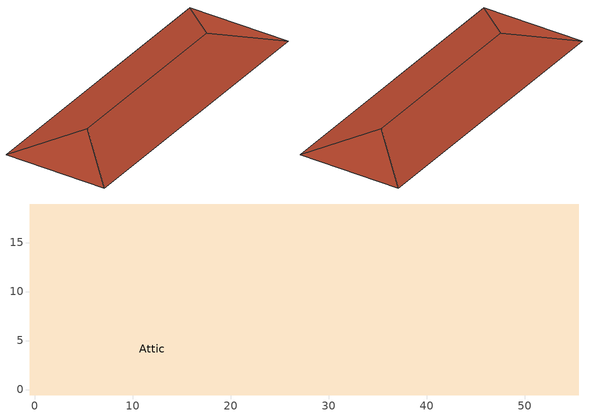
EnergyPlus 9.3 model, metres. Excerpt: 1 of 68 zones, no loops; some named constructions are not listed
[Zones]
Attic
 floor outside (Attic Res Floor): 54.91,18.34 55.51,18.94 55.51,-0.55 54.91,0.05 z11.58; 55.51,-0.55 -0.55,-0.55 0.05,0.05 54.91,0.05 z11.58; -0.55,-0.55 -0.55,18.94 0.05,18.34 0.05,0.05 z11.58; -0.55,18.94 55.51,18.94 54.91,18.34 0.05,18.34 z11.58
 floor to GuestRoom401 (Attic Res Floor): 0.05,8.28 4.01,8.28 4.01,0.05 0.05,0.05 z11.58
 floor to GuestRoom424 (Attic Res Floor): 4.01,18.34 7.97,18.34 7.97,10.11 4.01,10.11 z11.58
 floor to FrontStairsFlr4 (Attic Res Floor): 0.05,18.34 2.49,18.34 2.49,10.11 0.05,10.11 z11.58
 floor to FrontStorageFlr4 (Attic Res Floor): 2.49,18.34 4.01,18.34 4.01,10.11 2.49,10.11 z11.58
 floor to RearStairsFlr4 (Attic Res Floor): 54.91,10.11 52.47,10.11 52.47,18.34 54.91,18.34 z11.58
 floor to GuestRoom414 (Attic Res Floor): 52.47,10.11 48.51,10.11 48.51,18.34 52.47,18.34 z11.58
 floor to GuestRoom415_418 (Attic Res Floor): 48.51,10.11 32.66,10.11 32.66,18.34 48.51,18.34 z11.58
 floor to GuestRoom419 (Attic Res Floor): 32.66,10.11 28.7,10.11 28.7,18.34 32.66,18.34 z11.58
 floor to ElevatorCoreFlr4 (Attic Res Floor): 26.87,18.34 28.7,18.34 28.7,10.11 26.87,10.11 z11.58
 floor to CorridorFlr4 (Attic Res Floor): 26.87,18.34 26.87,10.11 54.91,10.11 54.91,8.28 0.05,8.28 0.05,10.11 23.82,10.11 23.82,18.34 z11.58
 floor to GuestRoom402_405 (Attic Res Floor): 4.01,8.28 19.86,8.28 19.86,0.05 4.01,0.05 z11.58
 floor to GuestRoom406_408 (Attic Res Floor): 19.86,8.28 32.66,8.28 32.66,0.05 19.86,0.05 z11.58
 floor to GuestRoom409_412 (Attic Res Floor): 32.66,8.28 48.51,8.28 48.51,0.05 32.66,0.05 z11.58
 floor to GuestRoom413 (Attic Res Floor): 48.51,8.28 52.47,8.28 52.47,0.05 48.51,0.05 z11.58
 floor to GuestRoom420_423 (Attic Res Floor): 23.82,10.11 7.97,10.11 7.97,18.34 23.82,18.34 z11.58
 floor adiabatic (Attic Res Floor): 54.91,0.05 52.47,0.05 52.47,8.28 54.91,8.28 z11.58
 roof outside (Attic Res Roof): 9.28,9.19,14.86 -0.55,18.94,11.58 -0.55,-0.55,11.58; 45.68,9.19,14.86 55.51,-0.55,11.58 55.51,18.94,11.58; 9.28,9.19,14.86 -0.55,-0.55,11.58 55.51,-0.55,11.58 45.68,9.19,14.86; 45.68,9.19,14.86 55.51,18.94,11.58 -0.55,18.94,11.58 9.28,9.19,14.86
[Schedule:Compact]
ALWAYS_OFF: Through: 12/31, For: AllDays, Until: 24:00, 0
ReliantEnergySeasonSched: Through: 4/30, For: AllDays, Until: 24:00, 1, Through: 10/31, For: AllDays, Until: 24:00, 3, Through: 12/31, For: AllDays, Until: 24:00, 1
C1_NOM: Through: 12/31, For: AllDays, Until: 24:00, 24
H1_NOM: Through: 12/31, For: AllDays, Until: 24:00, 21
C2_NOM: Through: 12/31, For: AllDays, Until: 24:00, 40
H2_NOM: Through: 12/31, For: AllDays, Until: 24:00, 15.6
[Curve:Biquadratic] Minimum Value of x=12.77778; Maximum Value of x=23.88889; Minimum Value of y=18.3; Maximum Value of y=46.11111
Name | Coefficient1 Constant | Coefficient2 x | Coefficient3 x**2 | Coefficient4 y | Coefficient5 y**2 | Coefficient6 x*y
PTACHPACCoolCapFT | 0.942588 | 0.00954335 | 0.00068377 | -0.0110427 | 5.249e-06 | -9.72e-06
PTACHPACEIRFT | 0.342414 | 0.034885 | -0.0006237 | 0.00497722 | 0.000437951 | -0.000728028
[Curve:Quadratic]
Name | Coefficient1 Constant | Coefficient2 x | Coefficient3 x**2 | Minimum Value of x | Maximum Value of x
PTACHPACCoolCapFFF | 0.8 | 0.2 | 0 | 0.5 | 1.5
PTACHPACEIRFFF | 1.1552 | -0.1808 | 0.0256 | 0.5 | 1.5
PTACHPACPLFFPLR | 0.85 | 0.15 | 0 | 0 | 1
